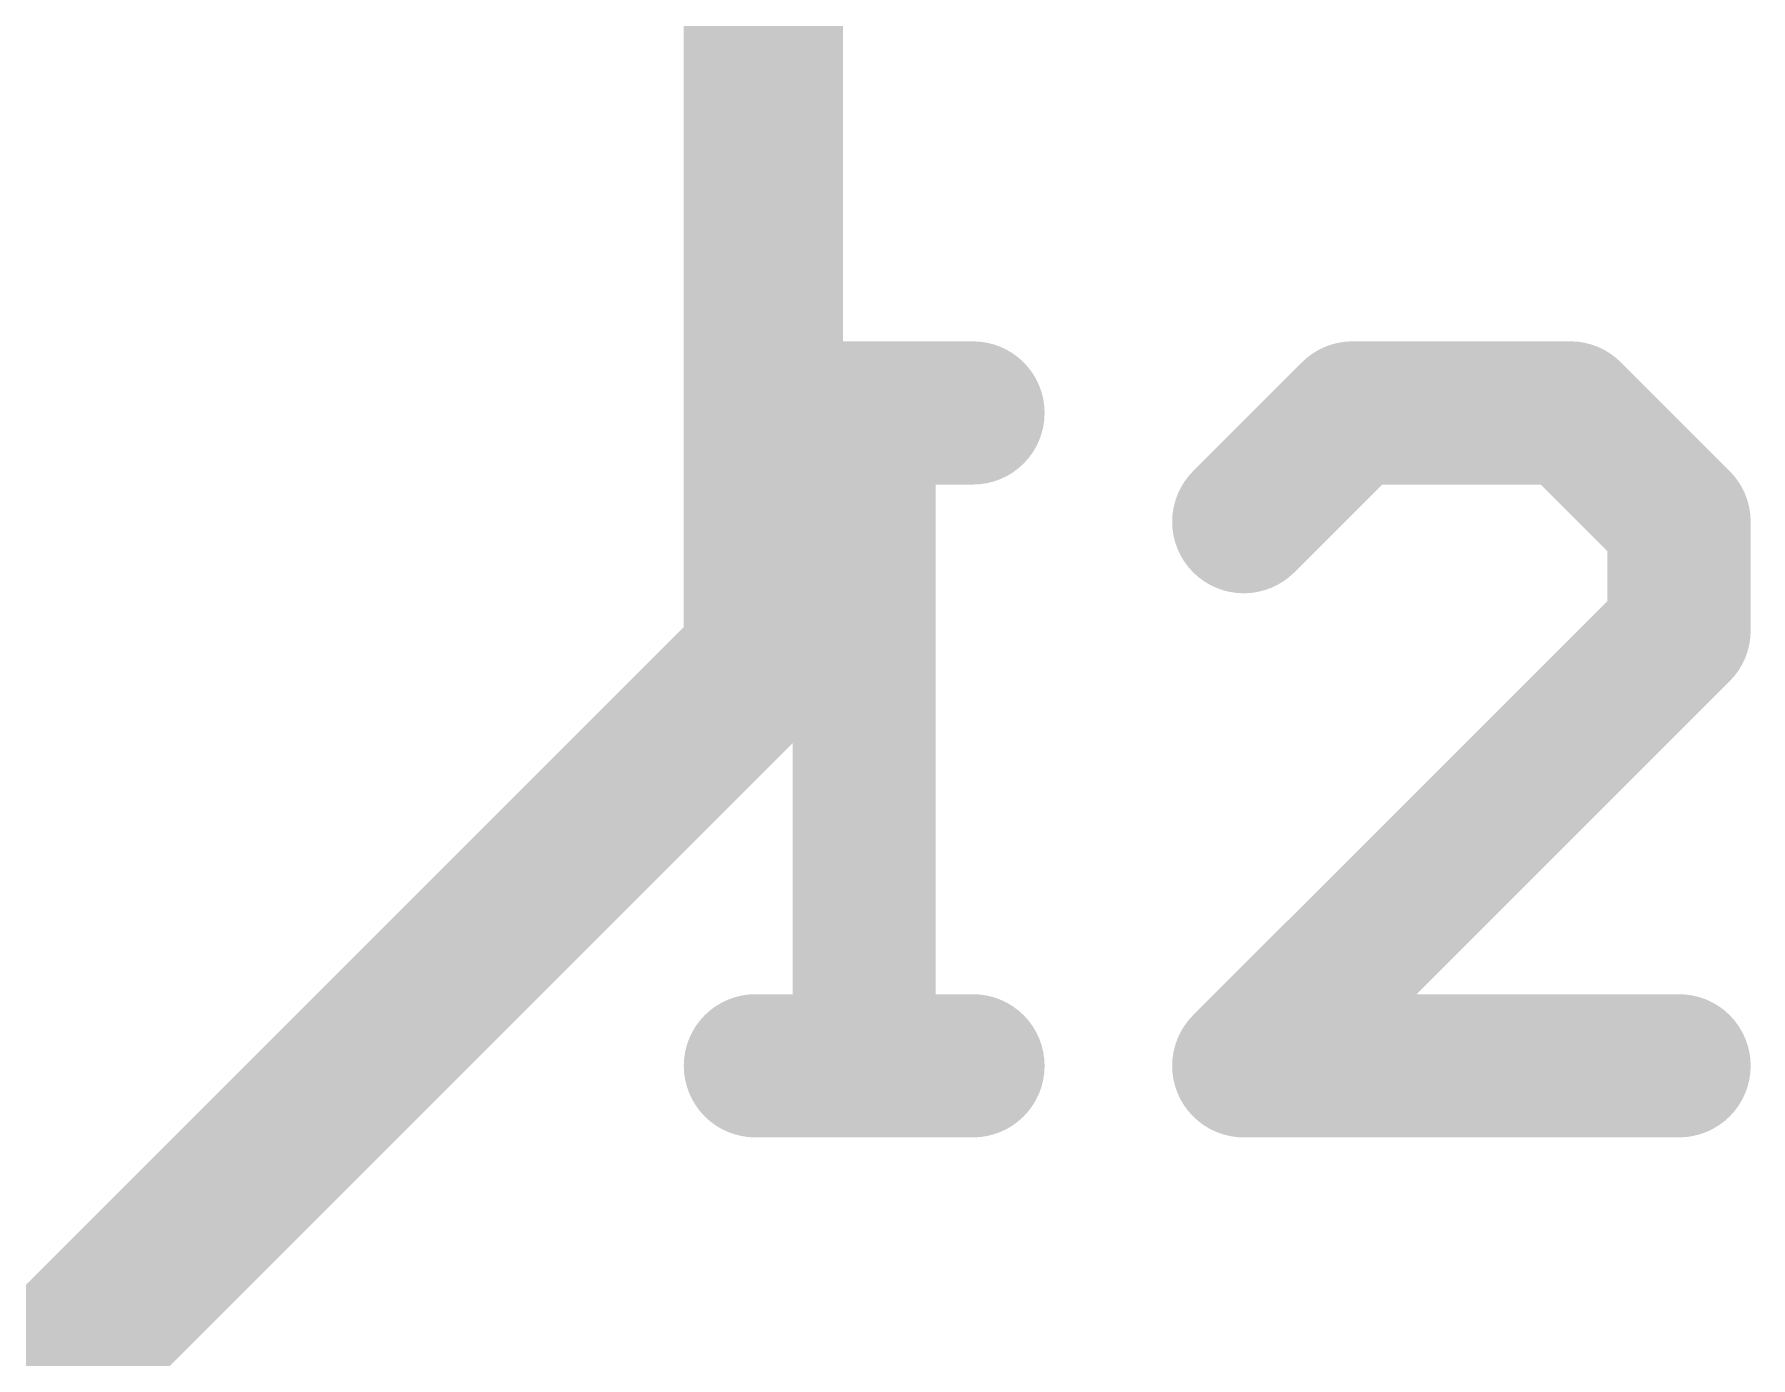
# Model space of a CAD drawing. Extents: x -0.1 to 52.8, y -11.4 to 50.9.
# Drawn here: x 7.726 to 10.466, y 21.746 to 23.859 of the extents above; entities that cross this region are included whole.
import ezdxf

# ---------------------------------------------------------------- set-up
doc = ezdxf.new("R2010")
doc.units = 0
doc.layers.add('1', color=12, linetype='CONTINUOUS')
doc.layers.add('21', color=41, linetype='CONTINUOUS')

msp = doc.modelspace()

# ---------------------------------------------------------------- linework, layer by layer
at = {"layer": '1', "const_width": 0.254}
for points in [[(8.89, 24.13), (8.89, 22.86)], [(8.89, 22.86), (6.35, 20.32)]]:
    msp.add_lwpolyline(points, dxfattribs=at)
at = {"layer": '1', "const_width": 0.127}
for points in [[(8.9349, 22.8151, 1), (8.8451, 22.9049)], [(8.8265, 22.86, 1), (8.9535, 22.86)]]:
    msp.add_lwpolyline(points, format="xyb", dxfattribs=at)
at = {"layer": '21', "const_width": 0.2286}
for points in [[(8.8773, 23.2546), (9.2247, 23.2546)], [(9.051, 22.2123), (9.051, 23.2546)], [(9.8306, 23.2546), (9.6569, 23.0809)], [(10.178, 23.2546), (9.8306, 23.2546)], [(10.3518, 23.0809), (10.178, 23.2546)], [(10.3518, 22.9072), (10.3518, 23.0809)], [(9.6569, 22.2123), (10.3518, 22.9072)], [(8.8773, 22.2123), (9.2247, 22.2123)], [(10.3518, 22.2123), (9.6569, 22.2123)]]:
    msp.add_lwpolyline(points, dxfattribs=at)
at = {"layer": '21', "const_width": 0.1143}
for points in [[(8.8773, 23.3117, 1), (8.8773, 23.1974)], [(9.1082, 23.2546, 1), (8.9939, 23.2546)], [(9.2247, 23.1974, 1), (9.2247, 23.3117)], [(9.8306, 23.3117, 1), (9.8306, 23.1974)], [(9.871, 23.2142, 1), (9.7902, 23.295)], [(10.2185, 23.295, 1), (10.1376, 23.2142)], [(10.178, 23.1974, 1), (10.178, 23.3117)], [(10.4089, 23.0809, 1), (10.2946, 23.0809)], [(9.6165, 23.1213, 1), (9.6973, 23.0405)], [(10.3113, 23.0405, 1), (10.3922, 23.1213)], [(10.3922, 22.8667, 1), (10.3113, 22.9476)], [(10.2946, 22.9072, 1), (10.4089, 22.9072)], [(8.8773, 22.2695, 1), (8.8773, 22.1552)], [(9.2247, 22.1552, 1), (9.2247, 22.2695)], [(9.6569, 22.2695, 1), (9.6569, 22.1552)], [(9.6165, 22.2527, 1), (9.6973, 22.1719)], [(10.3518, 22.1552, 1), (10.3518, 22.2695)], [(8.9939, 22.2123, 1), (9.1082, 22.2123)]]:
    msp.add_lwpolyline(points, format="xyb", dxfattribs=at)

doc.saveas('drawing.dxf')
